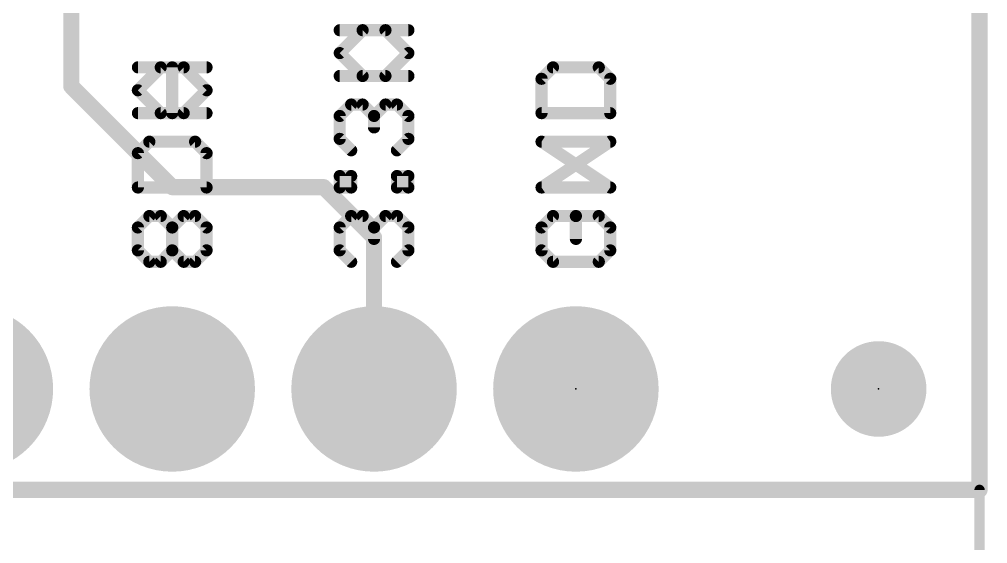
# Model space of a CAD drawing. Extents: x -34 to 73, y -25 to 33.
# Drawn here: x 13.32 to 25.5, y -0.68 to 5.92 of the extents above; entities that cross this region are included whole.
import ezdxf

# ---------------------------------------------------------------- set-up
doc = ezdxf.new("R2010")
doc.units = 0
for name, color, linetype in [('16', 132, 'CONTINUOUS'), ('17', 110, 'CONTINUOUS'), ('20', 53, 'CONTINUOUS'), ('21', 41, 'CONTINUOUS'), ('22', 40, 'CONTINUOUS'), ('23', 53, 'CONTINUOUS'), ('24', 53, 'CONTINUOUS'), ('29', 253, 'CONTINUOUS'), ('47', 253, 'CONTINUOUS'), ('51', 53, 'CONTINUOUS')]:
    doc.layers.add(name, color=color, linetype=linetype)

# ---------------------------------------------------------------- blocks, each defined once
blk = doc.blocks.new('PIE')
at = {"const_width": 0.5}
blk.add_lwpolyline([(0, -0.25, 1), (0, 0.25, 1), (0, -0.25)], format="xyb", dxfattribs=at)
blk = doc.blocks.new('RECT')
blk.add_solid([(-0.5, -0.5), (0.5, -0.5), (-0.5, 0.5), (0.5, 0.5)])
blk = doc.blocks.new('ROUNDP')
at = {"const_width": 0.5}
blk.add_lwpolyline([(0, -0.25, 1), (0, 0.25, 1), (0, -0.25)], format="xyb", dxfattribs=at)

msp = doc.modelspace()

# ---------------------------------------------------------------- linework, layer by layer
at = {"layer": '16', "const_width": 0.2032}
for points in [[(25.4, 25.4), (25.4, 0)], [(13.97, 5.08), (13.97, 6.35)], [(15.24, 3.81), (13.97, 5.08)], [(17.145, 3.81), (15.24, 3.81)], [(17.145, 3.81), (17.78, 3.175)], [(17.78, 3.175), (17.78, 1.27)], [(25.4, 0), (0, 0)]]:
    msp.add_lwpolyline(points, dxfattribs=at)
at = {"layer": '16', "const_width": 0.1016}
for points in [[(14.0059, 5.1159, 1), (13.9341, 5.0441)], [(13.9192, 5.08, 1), (14.0208, 5.08)], [(15.24, 3.8608, 1), (15.24, 3.7592)], [(17.1809, 3.8459, 1), (17.1091, 3.7741)], [(17.145, 3.7592, 1), (17.145, 3.8608)], [(15.2041, 3.7741, 1), (15.2759, 3.8459)], [(17.8308, 3.175, 1), (17.7292, 3.175)], [(17.7441, 3.1391, 1), (17.8159, 3.2109)], [(17.7292, 1.27, 1), (17.8308, 1.27)], [(25.3492, 0, 1), (25.4508, 0)], [(25.4, -0.0508, 1), (25.4, 0.0508)]]:
    msp.add_lwpolyline(points, format="xyb", dxfattribs=at)
at = {"layer": '20', "const_width": 0.2032}
for points in [[(25.4, 25.4), (25.4, 0)], [(25.4, 0), (0, 0)]]:
    msp.add_lwpolyline(points, dxfattribs=at)
at = {"layer": '20', "const_width": 0.1016}
for points in [[(25.3492, 0, 1), (25.4508, 0)], [(25.4, -0.0508, 1), (25.4, 0.0508)]]:
    msp.add_lwpolyline(points, format="xyb", dxfattribs=at)
at = {"layer": '21', "const_width": 0.1524}
for points in [[(17.9237, 5.7852), (17.3475, 5.7852)], [(18.2118, 5.4971), (17.9237, 5.7852)], [(17.9237, 5.209), (18.2118, 5.4971)], [(14.8075, 5.0293), (15.0956, 5.3175)], [(15.0956, 5.3175), (15.6718, 5.3175)], [(15.2396, 4.7412), (15.2396, 5.3175)], [(20.0315, 5.3175), (19.8875, 5.1734)], [(20.6077, 5.3175), (20.0315, 5.3175)], [(20.7518, 5.1734), (20.6077, 5.3175)], [(17.3475, 5.209), (17.9237, 5.209)], [(19.8875, 5.1734), (19.8875, 4.7412)], [(20.7518, 4.7412), (20.7518, 5.1734)], [(15.0956, 4.7412), (14.8075, 5.0293)], [(17.3475, 4.7056), (17.4915, 4.8497)], [(17.4915, 4.8497), (17.6356, 4.8497)], [(17.6356, 4.8497), (17.7796, 4.7056)], [(17.7796, 4.7056), (17.9237, 4.8497)], [(17.9237, 4.8497), (18.0677, 4.8497)], [(18.0677, 4.8497), (18.2118, 4.7056)], [(15.6718, 4.7412), (15.0956, 4.7412)], [(17.3475, 4.4175), (17.3475, 4.7056)], [(17.7796, 4.7056), (17.7796, 4.5616)], [(18.2118, 4.7056), (18.2118, 4.4175)], [(19.8875, 4.7412), (20.7518, 4.7412)], [(14.9515, 4.3819), (14.8075, 4.2379)], [(15.5277, 4.3819), (14.9515, 4.3819)], [(15.6718, 4.2379), (15.5277, 4.3819)], [(17.4915, 4.2735), (17.3475, 4.4175)], [(18.2118, 4.4175), (18.0677, 4.2735)], [(19.8875, 3.8057), (20.7518, 4.3819)], [(20.7518, 4.3819), (19.8875, 4.3819)], [(14.8075, 4.2379), (14.8075, 3.8057)], [(15.6718, 3.8057), (15.6718, 4.2379)], [(18.0677, 3.8057), (18.0677, 3.9498)], [(18.0677, 3.9498), (18.2118, 3.9498)], [(18.2118, 3.9498), (18.2118, 3.8057)], [(14.8075, 3.8057), (15.6718, 3.8057)], [(18.2118, 3.8057), (18.0677, 3.8057)], [(20.7518, 3.8057), (19.8875, 3.8057)], [(14.9515, 3.4464), (14.8075, 3.3024)], [(15.2396, 3.3024), (15.3837, 3.4464)], [(15.3837, 3.4464), (15.5277, 3.4464)], [(15.5277, 3.4464), (15.6718, 3.3024)], [(17.3475, 3.3024), (17.4915, 3.4464)], [(17.4915, 3.4464), (17.6356, 3.4464)], [(17.6356, 3.4464), (17.7796, 3.3024)], [(17.7796, 3.3024), (17.9237, 3.4464)], [(17.9237, 3.4464), (18.0677, 3.4464)], [(18.0677, 3.4464), (18.2118, 3.3024)], [(20.0315, 3.4464), (19.8875, 3.3024)], [(20.6077, 3.4464), (20.3196, 3.4464)], [(20.3196, 3.4464), (20.3196, 3.1583)], [(20.7518, 3.3024), (20.6077, 3.4464)], [(14.8075, 3.3024), (14.8075, 3.0143)], [(15.2396, 3.0143), (15.2396, 3.3024)], [(15.6718, 3.3024), (15.6718, 3.0143)], [(17.3475, 3.0143), (17.3475, 3.3024)], [(17.7796, 3.3024), (17.7796, 3.1583)], [(18.2118, 3.3024), (18.2118, 3.0143)], [(19.8875, 3.3024), (19.8875, 3.0143)], [(20.7518, 3.0143), (20.7518, 3.3024)], [(14.8075, 3.0143), (14.9515, 2.8702)], [(15.0956, 2.8702), (15.2396, 3.0143)], [(15.6718, 3.0143), (15.5277, 2.8702)], [(17.4915, 2.8702), (17.3475, 3.0143)], [(18.2118, 3.0143), (18.0677, 2.8702)], [(19.8875, 3.0143), (20.0315, 2.8702)], [(20.6077, 2.8702), (20.7518, 3.0143)], [(14.9515, 2.8702), (15.0956, 2.8702)], [(20.0315, 2.8702), (20.6077, 2.8702)]]:
    msp.add_lwpolyline(points, dxfattribs=at)
at = {"layer": '21', "const_width": 0.0762}
for points in [[(17.3475, 5.8233, 1), (17.3475, 5.7471)], [(17.9506, 5.8122, 1), (17.8967, 5.7583)], [(17.9237, 5.7471, 1), (17.9237, 5.8233)], [(18.2387, 5.4702, 1), (18.1849, 5.5241)], [(18.1849, 5.4702, 1), (18.2387, 5.5241)], [(15.0956, 5.3556, 1), (15.0956, 5.2794)], [(15.1225, 5.2905, 1), (15.0686, 5.3444)], [(15.2777, 5.3175, 1), (15.2015, 5.3175)], [(15.6718, 5.2794, 1), (15.6718, 5.3556)], [(20.0315, 5.3556, 1), (20.0315, 5.2794)], [(20.0585, 5.2905, 1), (20.0046, 5.3444)], [(20.6347, 5.3444, 1), (20.5808, 5.2905)], [(20.6077, 5.2794, 1), (20.6077, 5.3556)], [(17.3475, 5.2471, 1), (17.3475, 5.1709)], [(17.8967, 5.2359, 1), (17.9506, 5.1821)], [(17.9237, 5.1709, 1), (17.9237, 5.2471)], [(19.9256, 5.1734, 1), (19.8494, 5.1734)], [(20.7899, 5.1734, 1), (20.7137, 5.1734)], [(19.8605, 5.2003, 1), (19.9144, 5.1465)], [(20.7249, 5.1465, 1), (20.7787, 5.2003)], [(14.8344, 5.0563, 1), (14.7805, 5.0024)], [(14.7805, 5.0563, 1), (14.8344, 5.0024)], [(17.4915, 4.8878, 1), (17.4915, 4.8116)], [(17.5185, 4.8228, 1), (17.4646, 4.8766)], [(17.6625, 4.8766, 1), (17.6086, 4.8228)], [(17.6356, 4.8116, 1), (17.6356, 4.8878)], [(17.9237, 4.8878, 1), (17.9237, 4.8116)], [(17.9506, 4.8228, 1), (17.8967, 4.8766)], [(18.0947, 4.8766, 1), (18.0408, 4.8228)], [(18.0677, 4.8116, 1), (18.0677, 4.8878)], [(15.0956, 4.7793, 1), (15.0956, 4.7031)], [(15.0686, 4.7143, 1), (15.1225, 4.7682)], [(15.2015, 4.7412, 1), (15.2777, 4.7412)], [(15.6718, 4.7031, 1), (15.6718, 4.7793)], [(17.3205, 4.7326, 1), (17.3744, 4.6787)], [(17.3856, 4.7056, 1), (17.3094, 4.7056)], [(17.8177, 4.7056, 1), (17.7415, 4.7056)], [(17.7527, 4.7326, 1), (17.8066, 4.6787)], [(17.7527, 4.6787, 1), (17.8066, 4.7326)], [(18.2499, 4.7056, 1), (18.1737, 4.7056)], [(18.1849, 4.6787, 1), (18.2387, 4.7326)], [(19.8875, 4.7793, 1), (19.8875, 4.7031)], [(19.8494, 4.7412, 1), (19.9256, 4.7412)], [(20.7137, 4.7412, 1), (20.7899, 4.7412)], [(20.7518, 4.7031, 1), (20.7518, 4.7793)], [(17.7415, 4.5616, 1), (17.8177, 4.5616)], [(14.9515, 4.42, 1), (14.9515, 4.3438)], [(14.9785, 4.355, 1), (14.9246, 4.4089)], [(15.5547, 4.4089, 1), (15.5008, 4.355)], [(15.5277, 4.3438, 1), (15.5277, 4.42)], [(17.3744, 4.4445, 1), (17.3205, 4.3906)], [(17.3094, 4.4175, 1), (17.3856, 4.4175)], [(18.1737, 4.4175, 1), (18.2499, 4.4175)], [(18.2387, 4.3906, 1), (18.1849, 4.4445)], [(19.8875, 4.42, 1), (19.8875, 4.3438)], [(20.7729, 4.3502, 1), (20.7307, 4.4136)], [(20.7518, 4.3438, 1), (20.7518, 4.42)], [(14.7805, 4.2648, 1), (14.8344, 4.2109)], [(14.8456, 4.2379, 1), (14.7694, 4.2379)], [(15.7099, 4.2379, 1), (15.6337, 4.2379)], [(15.6449, 4.2109, 1), (15.6987, 4.2648)], [(17.4646, 4.2465, 1), (17.5185, 4.3004)], [(18.0408, 4.3004, 1), (18.0947, 4.2465)], [(18.1058, 3.9498, 1), (18.0296, 3.9498)], [(18.0677, 3.9879, 1), (18.0677, 3.9117)], [(18.2499, 3.9498, 1), (18.1737, 3.9498)], [(18.2118, 3.9117, 1), (18.2118, 3.9879)], [(14.8075, 3.8438, 1), (14.8075, 3.7676)], [(14.7694, 3.8057, 1), (14.8456, 3.8057)], [(15.6337, 3.8057, 1), (15.7099, 3.8057)], [(15.6718, 3.7676, 1), (15.6718, 3.8438)], [(18.0677, 3.8438, 1), (18.0677, 3.7676)], [(18.0296, 3.8057, 1), (18.1058, 3.8057)], [(18.1737, 3.8057, 1), (18.2499, 3.8057)], [(18.2118, 3.7676, 1), (18.2118, 3.8438)], [(19.8663, 3.8374, 1), (19.9086, 3.774)], [(19.8875, 3.8438, 1), (19.8875, 3.7676)], [(20.7518, 3.7676, 1), (20.7518, 3.8438)], [(14.9785, 3.4195, 1), (14.9246, 3.4734)], [(15.3837, 3.4845, 1), (15.3837, 3.4083)], [(15.4106, 3.4195, 1), (15.3567, 3.4734)], [(15.5547, 3.4734, 1), (15.5008, 3.4195)], [(15.5277, 3.4083, 1), (15.5277, 3.4845)], [(17.4915, 3.4845, 1), (17.4915, 3.4083)], [(17.5185, 3.4195, 1), (17.4646, 3.4734)], [(17.6625, 3.4734, 1), (17.6086, 3.4195)], [(17.6356, 3.4083, 1), (17.6356, 3.4845)], [(17.9237, 3.4845, 1), (17.9237, 3.4083)], [(17.9506, 3.4195, 1), (17.8967, 3.4734)], [(18.0947, 3.4734, 1), (18.0408, 3.4195)], [(18.0677, 3.4083, 1), (18.0677, 3.4845)], [(20.0585, 3.4195, 1), (20.0046, 3.4734)], [(20.3196, 3.4845, 1), (20.3196, 3.4083)], [(20.3577, 3.4464, 1), (20.2815, 3.4464)], [(20.6347, 3.4734, 1), (20.5808, 3.4195)], [(20.6077, 3.4083, 1), (20.6077, 3.4845)], [(14.7805, 3.3293, 1), (14.8344, 3.2754)], [(14.8456, 3.3024, 1), (14.7694, 3.3024)], [(15.2777, 3.3024, 1), (15.2015, 3.3024)], [(15.2127, 3.3293, 1), (15.2666, 3.2754)], [(15.7099, 3.3024, 1), (15.6337, 3.3024)], [(15.6449, 3.2754, 1), (15.6987, 3.3293)], [(17.3205, 3.3293, 1), (17.3744, 3.2754)], [(17.3856, 3.3024, 1), (17.3094, 3.3024)], [(17.8177, 3.3024, 1), (17.7415, 3.3024)], [(17.7527, 3.3293, 1), (17.8066, 3.2754)], [(17.7527, 3.2754, 1), (17.8066, 3.3293)], [(18.2499, 3.3024, 1), (18.1737, 3.3024)], [(18.1849, 3.2754, 1), (18.2387, 3.3293)], [(19.8605, 3.3293, 1), (19.9144, 3.2754)], [(19.9256, 3.3024, 1), (19.8494, 3.3024)], [(20.7899, 3.3024, 1), (20.7137, 3.3024)], [(20.7249, 3.2754, 1), (20.7787, 3.3293)], [(17.7415, 3.1583, 1), (17.8177, 3.1583)], [(20.2815, 3.1583, 1), (20.3577, 3.1583)], [(14.8344, 3.0412, 1), (14.7805, 2.9873)], [(14.7694, 3.0143, 1), (14.8456, 3.0143)], [(15.2015, 3.0143, 1), (15.2777, 3.0143)], [(15.2666, 2.9873, 1), (15.2127, 3.0412)], [(15.6337, 3.0143, 1), (15.7099, 3.0143)], [(15.6987, 2.9873, 1), (15.6449, 3.0412)], [(17.3744, 3.0412, 1), (17.3205, 2.9873)], [(17.3094, 3.0143, 1), (17.3856, 3.0143)], [(18.1737, 3.0143, 1), (18.2499, 3.0143)], [(18.2387, 2.9873, 1), (18.1849, 3.0412)], [(19.9144, 3.0412, 1), (19.8605, 2.9873)], [(19.8494, 3.0143, 1), (19.9256, 3.0143)], [(20.7137, 3.0143, 1), (20.7899, 3.0143)], [(20.7787, 2.9873, 1), (20.7249, 3.0412)], [(14.9515, 2.9083, 1), (14.9515, 2.8321)], [(14.9246, 2.8433, 1), (14.9785, 2.8971)], [(15.0686, 2.8971, 1), (15.1225, 2.8433)], [(15.0956, 2.8321, 1), (15.0956, 2.9083)], [(15.5008, 2.8971, 1), (15.5547, 2.8433)], [(17.4646, 2.8433, 1), (17.5185, 2.8971)], [(18.0408, 2.8971, 1), (18.0947, 2.8433)], [(20.0315, 2.9083, 1), (20.0315, 2.8321)], [(20.0046, 2.8433, 1), (20.0585, 2.8971)], [(20.5808, 2.8971, 1), (20.6347, 2.8433)], [(20.6077, 2.8321, 1), (20.6077, 2.9083)]]:
    msp.add_lwpolyline(points, format="xyb", dxfattribs=at)
at = {"layer": '22', "const_width": 0.1524}
for points in [[(17.3482, 5.4971), (17.6363, 5.7852)], [(17.6363, 5.7852), (18.2125, 5.7852)], [(17.6363, 5.209), (17.3482, 5.4971)], [(15.3844, 5.3175), (14.8082, 5.3175)], [(15.2404, 4.7412), (15.2404, 5.3175)], [(15.6725, 5.0293), (15.3844, 5.3175)], [(19.8882, 5.1734), (20.0323, 5.3175)], [(20.0323, 5.3175), (20.6085, 5.3175)], [(20.6085, 5.3175), (20.7525, 5.1734)], [(18.2125, 5.209), (17.6363, 5.209)], [(19.8882, 4.7412), (19.8882, 5.1734)], [(20.7525, 5.1734), (20.7525, 4.7412)], [(15.3844, 4.7412), (15.6725, 5.0293)], [(17.4923, 4.8497), (17.3482, 4.7056)], [(17.6363, 4.8497), (17.4923, 4.8497)], [(17.7804, 4.7056), (17.6363, 4.8497)], [(17.9244, 4.8497), (17.7804, 4.7056)], [(18.0685, 4.8497), (17.9244, 4.8497)], [(18.2125, 4.7056), (18.0685, 4.8497)], [(14.8082, 4.7412), (15.3844, 4.7412)], [(17.3482, 4.7056), (17.3482, 4.4175)], [(17.7804, 4.7056), (17.7804, 4.5616)], [(18.2125, 4.4175), (18.2125, 4.7056)], [(20.7525, 4.7412), (19.8882, 4.7412)], [(14.8082, 4.2379), (14.9523, 4.3819)], [(14.9523, 4.3819), (15.5285, 4.3819)], [(15.5285, 4.3819), (15.6725, 4.2379)], [(17.3482, 4.4175), (17.4923, 4.2735)], [(18.0685, 4.2735), (18.2125, 4.4175)], [(20.7525, 3.8057), (19.8882, 4.3819)], [(19.8882, 4.3819), (20.7525, 4.3819)], [(14.8082, 3.8057), (14.8082, 4.2379)], [(15.6725, 4.2379), (15.6725, 3.8057)], [(17.4923, 3.9498), (17.3482, 3.9498)], [(17.3482, 3.9498), (17.3482, 3.8057)], [(17.4923, 3.8057), (17.4923, 3.9498)], [(15.6725, 3.8057), (14.8082, 3.8057)], [(17.3482, 3.8057), (17.4923, 3.8057)], [(19.8882, 3.8057), (20.7525, 3.8057)], [(14.9523, 3.4464), (14.8082, 3.3024)], [(15.0963, 3.4464), (14.9523, 3.4464)], [(15.2404, 3.3024), (15.0963, 3.4464)], [(15.5285, 3.4464), (15.6725, 3.3024)], [(17.4923, 3.4464), (17.3482, 3.3024)], [(17.6363, 3.4464), (17.4923, 3.4464)], [(17.7804, 3.3024), (17.6363, 3.4464)], [(17.9244, 3.4464), (17.7804, 3.3024)], [(18.0685, 3.4464), (17.9244, 3.4464)], [(18.2125, 3.3024), (18.0685, 3.4464)], [(19.8882, 3.3024), (20.0323, 3.4464)], [(20.0323, 3.4464), (20.3204, 3.4464)], [(20.3204, 3.4464), (20.3204, 3.1583)], [(20.6085, 3.4464), (20.7525, 3.3024)], [(14.8082, 3.3024), (14.8082, 3.0143)], [(15.2404, 3.0143), (15.2404, 3.3024)], [(15.6725, 3.3024), (15.6725, 3.0143)], [(17.3482, 3.3024), (17.3482, 3.0143)], [(17.7804, 3.3024), (17.7804, 3.1583)], [(18.2125, 3.0143), (18.2125, 3.3024)], [(19.8882, 3.0143), (19.8882, 3.3024)], [(20.7525, 3.3024), (20.7525, 3.0143)], [(14.8082, 3.0143), (14.9523, 2.8702)], [(15.3844, 2.8702), (15.2404, 3.0143)], [(15.6725, 3.0143), (15.5285, 2.8702)], [(17.3482, 3.0143), (17.4923, 2.8702)], [(18.0685, 2.8702), (18.2125, 3.0143)], [(20.0323, 2.8702), (19.8882, 3.0143)], [(20.7525, 3.0143), (20.6085, 2.8702)], [(15.5285, 2.8702), (15.3844, 2.8702)], [(20.6085, 2.8702), (20.0323, 2.8702)]]:
    msp.add_lwpolyline(points, dxfattribs=at)
at = {"layer": '22', "const_width": 0.0762}
for points in [[(17.6363, 5.8233, 1), (17.6363, 5.7471)], [(17.6633, 5.7583, 1), (17.6094, 5.8122)], [(18.2125, 5.7471, 1), (18.2125, 5.8233)], [(17.3751, 5.5241, 1), (17.3213, 5.4702)], [(17.3213, 5.5241, 1), (17.3751, 5.4702)], [(14.8082, 5.3556, 1), (14.8082, 5.2794)], [(15.2785, 5.3175, 1), (15.2023, 5.3175)], [(15.4114, 5.3444, 1), (15.3575, 5.2905)], [(15.3844, 5.2794, 1), (15.3844, 5.3556)], [(20.0323, 5.3556, 1), (20.0323, 5.2794)], [(20.0592, 5.2905, 1), (20.0053, 5.3444)], [(20.6354, 5.3444, 1), (20.5815, 5.2905)], [(20.6085, 5.2794, 1), (20.6085, 5.3556)], [(17.6363, 5.2471, 1), (17.6363, 5.1709)], [(17.6094, 5.1821, 1), (17.6633, 5.2359)], [(18.2125, 5.1709, 1), (18.2125, 5.2471)], [(19.9263, 5.1734, 1), (19.8501, 5.1734)], [(20.7906, 5.1734, 1), (20.7144, 5.1734)], [(19.8613, 5.2003, 1), (19.9151, 5.1465)], [(20.7256, 5.1465, 1), (20.7795, 5.2003)], [(15.6995, 5.0024, 1), (15.6456, 5.0563)], [(15.6456, 5.0024, 1), (15.6995, 5.0563)], [(17.4923, 4.8878, 1), (17.4923, 4.8116)], [(17.5192, 4.8228, 1), (17.4653, 4.8766)], [(17.6633, 4.8766, 1), (17.6094, 4.8228)], [(17.6363, 4.8116, 1), (17.6363, 4.8878)], [(17.9244, 4.8878, 1), (17.9244, 4.8116)], [(17.9514, 4.8228, 1), (17.8975, 4.8766)], [(18.0954, 4.8766, 1), (18.0415, 4.8228)], [(18.0685, 4.8116, 1), (18.0685, 4.8878)], [(14.8082, 4.7793, 1), (14.8082, 4.7031)], [(15.2023, 4.7412, 1), (15.2785, 4.7412)], [(15.3575, 4.7682, 1), (15.4114, 4.7143)], [(15.3844, 4.7031, 1), (15.3844, 4.7793)], [(17.3863, 4.7056, 1), (17.3101, 4.7056)], [(17.3213, 4.7326, 1), (17.3751, 4.6787)], [(17.7534, 4.7326, 1), (17.8073, 4.6787)], [(17.8185, 4.7056, 1), (17.7423, 4.7056)], [(17.7534, 4.6787, 1), (17.8073, 4.7326)], [(18.2506, 4.7056, 1), (18.1744, 4.7056)], [(18.1856, 4.6787, 1), (18.2395, 4.7326)], [(19.8882, 4.7793, 1), (19.8882, 4.7031)], [(19.8501, 4.7412, 1), (19.9263, 4.7412)], [(20.7144, 4.7412, 1), (20.7906, 4.7412)], [(20.7525, 4.7031, 1), (20.7525, 4.7793)], [(17.7423, 4.5616, 1), (17.8185, 4.5616)], [(14.9523, 4.42, 1), (14.9523, 4.3438)], [(14.9792, 4.355, 1), (14.9253, 4.4089)], [(15.5554, 4.4089, 1), (15.5015, 4.355)], [(15.5285, 4.3438, 1), (15.5285, 4.42)], [(17.3751, 4.4445, 1), (17.3213, 4.3906)], [(17.3101, 4.4175, 1), (17.3863, 4.4175)], [(18.1744, 4.4175, 1), (18.2506, 4.4175)], [(18.2395, 4.3906, 1), (18.1856, 4.4445)], [(19.9093, 4.4136, 1), (19.8671, 4.3502)], [(19.8882, 4.42, 1), (19.8882, 4.3438)], [(20.7525, 4.3438, 1), (20.7525, 4.42)], [(14.8463, 4.2379, 1), (14.7701, 4.2379)], [(14.7813, 4.2648, 1), (14.8351, 4.2109)], [(15.7106, 4.2379, 1), (15.6344, 4.2379)], [(15.6456, 4.2109, 1), (15.6995, 4.2648)], [(17.4653, 4.2465, 1), (17.5192, 4.3004)], [(18.0415, 4.3004, 1), (18.0954, 4.2465)], [(17.3482, 3.9879, 1), (17.3482, 3.9117)], [(17.3863, 3.9498, 1), (17.3101, 3.9498)], [(17.5304, 3.9498, 1), (17.4542, 3.9498)], [(17.4923, 3.9117, 1), (17.4923, 3.9879)], [(14.8082, 3.8438, 1), (14.8082, 3.7676)], [(14.7701, 3.8057, 1), (14.8463, 3.8057)], [(15.6344, 3.8057, 1), (15.7106, 3.8057)], [(15.6725, 3.7676, 1), (15.6725, 3.8438)], [(17.3482, 3.8438, 1), (17.3482, 3.7676)], [(17.3101, 3.8057, 1), (17.3863, 3.8057)], [(17.4542, 3.8057, 1), (17.5304, 3.8057)], [(17.4923, 3.7676, 1), (17.4923, 3.8438)], [(19.8882, 3.8438, 1), (19.8882, 3.7676)], [(20.7314, 3.774, 1), (20.7737, 3.8374)], [(20.7525, 3.7676, 1), (20.7525, 3.8438)], [(14.9523, 3.4845, 1), (14.9523, 3.4083)], [(14.9792, 3.4195, 1), (14.9253, 3.4734)], [(15.1233, 3.4734, 1), (15.0694, 3.4195)], [(15.0963, 3.4083, 1), (15.0963, 3.4845)], [(15.5554, 3.4734, 1), (15.5015, 3.4195)], [(17.4923, 3.4845, 1), (17.4923, 3.4083)], [(17.5192, 3.4195, 1), (17.4653, 3.4734)], [(17.6633, 3.4734, 1), (17.6094, 3.4195)], [(17.6363, 3.4083, 1), (17.6363, 3.4845)], [(17.9244, 3.4845, 1), (17.9244, 3.4083)], [(17.9514, 3.4195, 1), (17.8975, 3.4734)], [(18.0954, 3.4734, 1), (18.0415, 3.4195)], [(18.0685, 3.4083, 1), (18.0685, 3.4845)], [(20.0323, 3.4845, 1), (20.0323, 3.4083)], [(20.0592, 3.4195, 1), (20.0053, 3.4734)], [(20.3585, 3.4464, 1), (20.2823, 3.4464)], [(20.3204, 3.4083, 1), (20.3204, 3.4845)], [(20.6354, 3.4734, 1), (20.5815, 3.4195)], [(14.8463, 3.3024, 1), (14.7701, 3.3024)], [(14.7813, 3.3293, 1), (14.8351, 3.2754)], [(15.2785, 3.3024, 1), (15.2023, 3.3024)], [(15.2134, 3.2754, 1), (15.2673, 3.3293)], [(15.7106, 3.3024, 1), (15.6344, 3.3024)], [(15.6456, 3.2754, 1), (15.6995, 3.3293)], [(17.3863, 3.3024, 1), (17.3101, 3.3024)], [(17.3213, 3.3293, 1), (17.3751, 3.2754)], [(17.7534, 3.3293, 1), (17.8073, 3.2754)], [(17.8185, 3.3024, 1), (17.7423, 3.3024)], [(17.7534, 3.2754, 1), (17.8073, 3.3293)], [(18.2506, 3.3024, 1), (18.1744, 3.3024)], [(18.1856, 3.2754, 1), (18.2395, 3.3293)], [(19.9263, 3.3024, 1), (19.8501, 3.3024)], [(19.8613, 3.3293, 1), (19.9151, 3.2754)], [(20.7906, 3.3024, 1), (20.7144, 3.3024)], [(20.7256, 3.2754, 1), (20.7795, 3.3293)], [(17.7423, 3.1583, 1), (17.8185, 3.1583)], [(20.2823, 3.1583, 1), (20.3585, 3.1583)], [(14.8351, 3.0412, 1), (14.7813, 2.9873)], [(14.7701, 3.0143, 1), (14.8463, 3.0143)], [(15.2673, 3.0412, 1), (15.2134, 2.9873)], [(15.2023, 3.0143, 1), (15.2785, 3.0143)], [(15.6344, 3.0143, 1), (15.7106, 3.0143)], [(15.6995, 2.9873, 1), (15.6456, 3.0412)], [(17.3751, 3.0412, 1), (17.3213, 2.9873)], [(17.3101, 3.0143, 1), (17.3863, 3.0143)], [(18.1744, 3.0143, 1), (18.2506, 3.0143)], [(18.2395, 2.9873, 1), (18.1856, 3.0412)], [(19.9151, 3.0412, 1), (19.8613, 2.9873)], [(19.8501, 3.0143, 1), (19.9263, 3.0143)], [(20.7144, 3.0143, 1), (20.7906, 3.0143)], [(20.7795, 2.9873, 1), (20.7256, 3.0412)], [(14.9253, 2.8433, 1), (14.9792, 2.8971)], [(15.3844, 2.9083, 1), (15.3844, 2.8321)], [(15.3575, 2.8433, 1), (15.4114, 2.8971)], [(15.5015, 2.8971, 1), (15.5554, 2.8433)], [(15.5285, 2.8321, 1), (15.5285, 2.9083)], [(17.4653, 2.8433, 1), (17.5192, 2.8971)], [(18.0415, 2.8971, 1), (18.0954, 2.8433)], [(20.0323, 2.9083, 1), (20.0323, 2.8321)], [(20.0053, 2.8433, 1), (20.0592, 2.8971)], [(20.5815, 2.8971, 1), (20.6354, 2.8433)], [(20.6085, 2.8321, 1), (20.6085, 2.9083)]]:
    msp.add_lwpolyline(points, format="xyb", dxfattribs=at)
at = {"layer": '23'}
for p in [(20.32, 1.27), (24.13, 1.27)]:
    msp.add_point(p, dxfattribs=at)
at = {"layer": '24'}
msp.add_point((24.13, 1.27), dxfattribs=at)
at = {"layer": '47', "const_width": 0.13}
msp.add_lwpolyline([(25.4, 0), (25.4, -5.76)], dxfattribs=at)
at = {"layer": '47', "const_width": 0.065}
msp.add_lwpolyline([(25.4325, 0, 1), (25.3675, 0)], format="xyb", dxfattribs=at)

# ---------------------------------------------------------------- block references
at = {"layer": '16'}
msp.add_blockref('PIE', (24.13, 1.27), dxfattribs=at)
at = {"layer": '17', "xscale": 1.8796, "yscale": 1.8796, "rotation": 270}
for p in [(12.7, 1.27), (15.24, 1.27), (17.78, 1.27), (20.32, 1.27)]:
    msp.add_blockref('ROUNDP', p, dxfattribs=at)
at = {"layer": '29', "xscale": 2.0828, "yscale": 2.0828, "rotation": 270}
for p in [(12.7, 1.27), (15.24, 1.27), (17.78, 1.27), (20.32, 1.27)]:
    msp.add_blockref('ROUNDP', p, dxfattribs=at)
at = {"layer": '29', "xscale": 1.2032, "yscale": 1.2032}
msp.add_blockref('PIE', (24.13, 1.27), dxfattribs=at)
at = {"layer": '51', "xscale": 0.508, "yscale": 0.508, "rotation": 180}
for p in [(15.24, 1.27), (17.78, 1.27), (20.32, 1.27)]:
    msp.add_blockref('RECT', p, dxfattribs=at)

doc.saveas('drawing.dxf')
